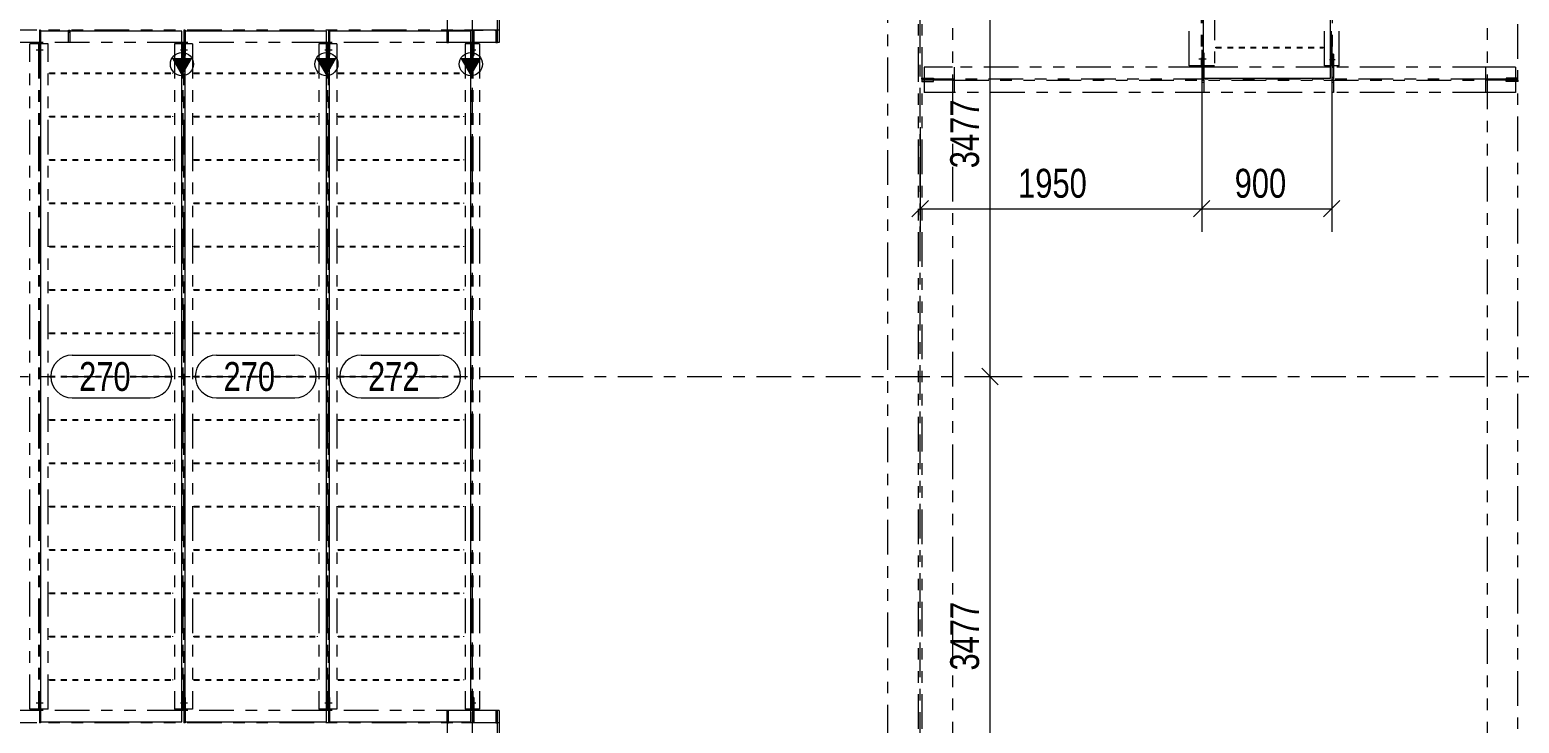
# Model space of a CAD drawing. Header units: millimetres. Extents: x 6786 to 7380, y -302 to 118.
# Drawn here: x 7014.5 to 7143.4, y -106 to -46 of the extents above; entities that cross this region are included whole.
import ezdxf

# ---------------------------------------------------------------- set-up
doc = ezdxf.new("R2010")
doc.units = ezdxf.units.MM
for name, pattern in [('XKITLINE00', [0]), ('XKITLINE02', [4, 2, -2]), ('XKITLINE03', [6, 3, -1, 1, -1]), ('XKITLINE04', [3, 0.5, -0.5, 0.5, -0.5, 0.5, -0.5]), ('XKITLINE05', [8, 3, -1, 1, -1, 1, -1])]:
    doc.linetypes.add(name, pattern=pattern)
for name, color, linetype, lineweight in [('Bolt', 7, 'Continuous', 0), ('Part', 2, 'Continuous', 0), ('PartMark', 3, 'Continuous', 0), ('S-GRID', 1, 'Continuous', 0), ('Z-DIMENSIONS', 1, 'Continuous', 0)]:
    doc.layers.add(name, color=color, linetype=linetype, lineweight=lineweight)
doc.styles.add('Arial', font='arial.ttf')

msp = doc.modelspace()

# ---------------------------------------------------------------- hatches: boundary and pattern name
at = {"layer": 'Part'}
for points in [[(7026.83, -48.5), (7028.43, -48.5), (7027.63, -49.9)], [(7039.33, -48.5), (7040.93, -48.5), (7040.13, -49.9)], [(7051.83, -48.5), (7053.43, -48.5), (7052.63, -49.9)]]:
    msp.add_hatch(color=7, dxfattribs=at).paths.add_polyline_path(points, flags=17)

# ---------------------------------------------------------------- linework, layer by layer
at = {"layer": 'Bolt', "color": 6, "linetype": 'XKITLINE02', "lineweight": 0}
for p, q in [((7015, -47.75), (7015.62, -47.75)), ((7015, -47.75), (7015.62, -47.75)), ((7027.5, -47.75), (7028.12, -47.75)), ((7027.5, -47.75), (7028.12, -47.75)), ((7040, -47.75), (7040.62, -47.75)), ((7040, -47.75), (7040.62, -47.75)), ((7052.56, -47.75), (7053.06, -47.75)), ((7052.56, -47.75), (7053.06, -47.75)), ((7116.26, -48.57), (7115.63, -48.57)), ((7116.26, -48.57), (7115.63, -48.57)), ((7116.26, -48.57), (7115.63, -48.57)), ((7127.43, -48.64), (7126.93, -48.64)), ((7127.43, -48.64), (7126.93, -48.64)), ((7015.62, -104.31), (7015, -104.31)), ((7015.62, -104.31), (7015, -104.31)), ((7028.12, -104.31), (7027.5, -104.31)), ((7028.12, -104.31), (7027.5, -104.31)), ((7040.62, -104.31), (7040, -104.31)), ((7040.62, -104.31), (7040, -104.31)), ((7053.06, -104.31), (7052.56, -104.31)), ((7053.06, -104.31), (7052.56, -104.31))]:
    msp.add_line(p, q, dxfattribs=at)
at = {"layer": 'Part', "color": 6, "linetype": 'XKITLINE05', "lineweight": 0}
for p, q in [((7091.35, 24.47), (7091.35, -176.53)), ((7091.66, 24.47), (7091.66, -176.53)), ((7143.23, -176.53), (7143.23, 24.47)), ((7094.32, 14.1), (7094.32, -166.72)), ((7140.57, 14.1), (7140.57, -166.72)), ((7114.79, -49.14), (7114.79, -8.47)), ((7115.84, -8.47), (7115.84, -49.14)), ((7115.93, -8.47), (7115.93, -49.14)), ((7126.51, -49.14), (7126.51, -8.47)), ((7127.1, -49.14), (7127.1, -8.47)), ((7127.17, -8.47), (7127.17, -49.14)), ((7127.76, -49.14), (7127.76, -8.47)), ((7088.7, -32.44), (7088.7, -119.62)), ((7050.57, -44.94), (7050.57, -47.12)), ((7054.95, -47.12), (7054.95, -44.94)), ((7055.07, -44.94), (7055.07, -47.12)), ((7116.98, -43.92), (7116.98, -49.14)), ((7055.07, -46.07), (7002.95, -46.07)), ((7015.3, -46.07), (7015.3, -47.12)), ((7015.4, -46.07), (7015.3, -46.07)), ((7015.3, -46.26), (7015.4, -46.26)), ((7015.4, -46.26), (7015.3, -46.26)), ((7015.4, -46.07), (7015.4, -48.25)), ((7017.8, -47.12), (7017.8, -46.07)), ((7017.8, -46.07), (7017.93, -46.07)), ((7017.93, -46.26), (7017.8, -46.26)), ((7017.93, -46.07), (7017.93, -47.12)), ((7027.8, -46.07), (7027.8, -47.12)), ((7027.9, -46.07), (7027.8, -46.07)), ((7027.8, -46.26), (7027.9, -46.26)), ((7027.9, -46.26), (7027.8, -46.26)), ((7027.9, -46.07), (7027.9, -48.25)), ((7040.3, -46.07), (7040.3, -47.12)), ((7040.4, -46.07), (7040.3, -46.07)), ((7040.3, -46.26), (7040.4, -46.26)), ((7040.4, -46.26), (7040.3, -46.26)), ((7040.4, -46.07), (7040.4, -48.25)), ((7050.56, -46.07), (7050.56, -47.12)), ((7050.71, -46.07), (7050.56, -46.07)), ((7050.71, -46.32), (7050.56, -46.32)), ((7050.71, -47.12), (7050.71, -46.07)), ((7050.71, -46.07), (7054.81, -46.07)), ((7050.71, -47.12), (7050.71, -46.07)), ((7052.79, -46.07), (7052.79, -47.12)), ((7052.89, -46.07), (7052.79, -46.07)), ((7052.79, -46.26), (7052.89, -46.26)), ((7052.79, -46.26), (7052.89, -46.26)), ((7052.89, -46.07), (7052.89, -47.12)), ((7054.8, -46.07), (7054.8, -47.12)), ((7054.95, -46.07), (7054.8, -46.07)), ((7054.95, -46.32), (7054.8, -46.32)), ((7054.81, -46.07), (7054.81, -47.12)), ((7054.95, -47.12), (7054.95, -46.07)), ((7015.38, -47.12), (7002.95, -47.12)), ((7015.38, -47.25), (7014.48, -47.25)), ((7014.48, -104.81), (7014.48, -47.25)), ((7015.22, -47.25), (7015.22, -104.81)), ((7015.3, -47.12), (7015.3, -47.25)), ((7015.4, -47.12), (7015.3, -47.12)), ((7015.3, -47.12), (7015.4, -47.12)), ((7015.4, -47.12), (7015.3, -47.12)), ((7015.3, -47.19), (7015.38, -47.19)), ((7015.4, -47.19), (7015.3, -47.19)), ((7015.3, -47.25), (7015.3, -48.25)), ((7015.3, -47.25), (7015.3, -104.81)), ((7027.63, -47.12), (7015.38, -47.12)), ((7016.04, -47.25), (7015.38, -47.25)), ((7016.04, -104.81), (7016.04, -47.25)), ((7017.93, -47.12), (7017.8, -47.12)), ((7027.63, -47.25), (7026.98, -47.25)), ((7026.98, -47.25), (7026.98, -104.81)), ((7027.88, -47.12), (7027.63, -47.12)), ((7027.88, -47.25), (7027.63, -47.25)), ((7027.72, -47.25), (7027.72, -104.81)), ((7027.8, -47.12), (7027.8, -47.25)), ((7027.9, -47.12), (7027.8, -47.12)), ((7027.8, -47.12), (7027.9, -47.12)), ((7027.9, -47.12), (7027.8, -47.12)), ((7027.8, -47.19), (7027.88, -47.19)), ((7027.9, -47.19), (7027.8, -47.19)), ((7027.8, -47.25), (7027.8, -48.25)), ((7028.54, -47.25), (7027.8, -47.25)), ((7027.8, -104.81), (7027.8, -47.25)), ((7040.13, -47.12), (7027.88, -47.12)), ((7028.54, -47.25), (7028.54, -104.81)), ((7040.13, -47.25), (7039.48, -47.25)), ((7039.48, -47.25), (7039.48, -104.81)), ((7040.38, -47.12), (7040.13, -47.12)), ((7040.38, -47.25), (7040.13, -47.25)), ((7040.22, -47.25), (7040.22, -104.81)), ((7040.3, -47.12), (7040.3, -47.25)), ((7040.4, -47.12), (7040.3, -47.12)), ((7040.3, -47.12), (7040.4, -47.12)), ((7040.4, -47.12), (7040.3, -47.12)), ((7040.3, -47.19), (7040.38, -47.19)), ((7040.4, -47.19), (7040.3, -47.19)), ((7041.04, -47.25), (7040.3, -47.25)), ((7040.3, -104.81), (7040.3, -47.25)), ((7040.3, -47.25), (7040.3, -48.25)), ((7052.63, -47.12), (7040.38, -47.12)), ((7041.04, -47.25), (7041.04, -104.81)), ((7050.56, -47.12), (7050.71, -47.12)), ((7050.57, -47.12), (7050.71, -47.12)), ((7052.63, -47.25), (7052.13, -47.25)), ((7052.13, -47.25), (7052.13, -104.81)), ((7055.07, -47.12), (7052.63, -47.12)), ((7053.38, -47.25), (7052.63, -47.25)), ((7052.72, -47.25), (7052.72, -104.81)), ((7052.79, -47.12), (7052.79, -47.25)), ((7052.89, -47.12), (7052.79, -47.12)), ((7052.89, -47.12), (7052.79, -47.12)), ((7052.89, -47.19), (7052.79, -47.19)), ((7052.79, -47.19), (7052.89, -47.19)), ((7052.79, -47.25), (7052.79, -104.81)), ((7052.79, -47.25), (7052.79, -48.25)), ((7052.89, -47.12), (7052.89, -47.13)), ((7052.89, -47.13), (7052.89, -47.14)), ((7052.89, -47.14), (7052.89, -47.13)), ((7052.89, -47.17), (7052.89, -47.14)), ((7052.89, -47.17), (7052.89, -47.25)), ((7052.89, -47.25), (7052.89, -48.25)), ((7053.38, -47.25), (7053.38, -104.81)), ((7054.8, -47.12), (7054.95, -47.12)), ((7054.81, -47.12), (7054.95, -47.12)), ((7015.4, -48.25), (7015.3, -48.25)), ((7015.3, -48.25), (7015.4, -48.25)), ((7027.9, -48.25), (7027.8, -48.25)), ((7027.8, -48.25), (7027.9, -48.25)), ((7040.4, -48.25), (7040.3, -48.25)), ((7040.3, -48.25), (7040.4, -48.25)), ((7052.89, -48.25), (7052.79, -48.25)), ((7052.79, -48.25), (7052.89, -48.25)), ((7116.05, -48.01), (7115.93, -48.01)), ((7115.93, -48.01), (7115.93, -49.14)), ((7115.93, -48.01), (7116.05, -48.01)), ((7116.05, -48.01), (7116.05, -50.31)), ((7127.27, -48.14), (7127.17, -48.14)), ((7127.17, -48.14), (7127.17, -49.14)), ((7127.17, -48.14), (7127.27, -48.14)), ((7127.27, -48.14), (7127.27, -49.14)), ((7091.66, -50.31), (7091.66, -50.21)), ((7091.66, -50.21), (7092.66, -50.21)), ((7091.85, -49.26), (7091.85, -51.45)), ((7094.32, -49.26), (7091.85, -49.26)), ((7092.66, -50.21), (7092.66, -50.31)), ((7116.01, -49.26), (7094.32, -49.26)), ((7094.45, -49.26), (7094.45, -51.45)), ((7116.01, -49.14), (7114.79, -49.14)), ((7115.93, -49.14), (7115.93, -49.26)), ((7115.93, -49.2), (7116.01, -49.2)), ((7116.05, -49.2), (7115.93, -49.2)), ((7115.93, -49.26), (7115.93, -49.26)), ((7115.93, -49.26), (7116.05, -49.26)), ((7116.05, -49.26), (7115.93, -49.26)), ((7115.93, -49.26), (7116.05, -49.26)), ((7115.93, -50.31), (7115.93, -49.26)), ((7115.93, -49.26), (7115.93, -49.26)), ((7115.93, -50.12), (7116.05, -50.12)), ((7115.93, -50.12), (7116.05, -50.12)), ((7116.98, -49.14), (7116.01, -49.14)), ((7127.01, -49.26), (7116.01, -49.26)), ((7127.01, -49.14), (7126.51, -49.14)), ((7127.76, -49.14), (7127.01, -49.14)), ((7140.57, -49.26), (7127.01, -49.26)), ((7127.17, -49.14), (7127.17, -49.26)), ((7127.17, -49.2), (7127.27, -49.2)), ((7127.17, -49.2), (7127.27, -49.2)), ((7127.17, -49.26), (7127.17, -49.26)), ((7127.17, -49.26), (7127.27, -49.26)), ((7127.27, -49.26), (7127.17, -49.26)), ((7127.17, -50.31), (7127.17, -49.26)), ((7127.17, -50.12), (7127.27, -50.12)), ((7127.17, -50.12), (7127.27, -50.12)), ((7127.27, -49.14), (7127.27, -49.2)), ((7127.27, -49.2), (7127.27, -49.26)), ((7127.27, -49.22), (7127.27, -50.31)), ((7140.44, -49.26), (7140.44, -51.45)), ((7143.04, -49.26), (7140.57, -49.26)), ((7143.23, -50.21), (7142.23, -50.21)), ((7142.23, -50.21), (7142.23, -50.31)), ((7143.04, -49.26), (7143.04, -51.45)), ((7143.23, -50.31), (7143.23, -50.21)), ((7092.66, -50.31), (7091.66, -50.31)), ((7091.66, -50.4), (7091.66, -50.5)), ((7092.66, -50.4), (7091.66, -50.4)), ((7091.66, -50.5), (7092.66, -50.5)), ((7094.32, -50.31), (7091.85, -50.31)), ((7094.32, -50.4), (7091.85, -50.4)), ((7094.32, -51.45), (7091.85, -51.45)), ((7092.66, -50.5), (7092.66, -50.4)), ((7094.45, -50.31), (7094.32, -50.31)), ((7094.32, -50.4), (7094.45, -50.4)), ((7140.57, -51.45), (7094.32, -51.45)), ((7140.44, -50.31), (7094.45, -50.31)), ((7094.45, -50.4), (7140.44, -50.4)), ((7116.05, -50.31), (7115.93, -50.31)), ((7115.93, -51.45), (7115.93, -50.4)), ((7115.93, -50.4), (7116.05, -50.4)), ((7116.05, -50.59), (7115.93, -50.59)), ((7116.05, -51.45), (7115.93, -51.45)), ((7116.05, -50.4), (7116.05, -51.45)), ((7127.27, -50.31), (7127.17, -50.31)), ((7127.17, -51.45), (7127.17, -50.4)), ((7127.17, -50.4), (7127.27, -50.4)), ((7127.27, -50.59), (7127.17, -50.59)), ((7127.27, -51.45), (7127.17, -51.45)), ((7127.27, -50.4), (7127.27, -51.45)), ((7140.57, -50.31), (7140.44, -50.31)), ((7140.57, -50.4), (7140.44, -50.4)), ((7143.04, -50.31), (7140.57, -50.31)), ((7143.04, -50.4), (7140.57, -50.4)), ((7143.04, -51.45), (7140.57, -51.45)), ((7142.23, -50.31), (7143.23, -50.31)), ((7142.23, -50.5), (7142.23, -50.4)), ((7142.23, -50.4), (7143.23, -50.4)), ((7143.23, -50.5), (7142.23, -50.5)), ((7143.23, -50.4), (7143.23, -50.5)), ((7015.4, -103.81), (7015.3, -103.81)), ((7015.3, -103.81), (7015.3, -104.81)), ((7015.3, -103.81), (7015.4, -103.81)), ((7015.4, -103.81), (7015.4, -105.99)), ((7027.9, -103.81), (7027.8, -103.81)), ((7027.8, -103.81), (7027.8, -104.81)), ((7027.8, -103.81), (7027.9, -103.81)), ((7027.9, -103.81), (7027.9, -105.99)), ((7040.4, -103.81), (7040.3, -103.81)), ((7040.3, -103.81), (7040.3, -104.81)), ((7040.3, -103.81), (7040.4, -103.81)), ((7040.4, -103.81), (7040.4, -105.99)), ((7052.89, -103.81), (7052.79, -103.81)), ((7052.79, -103.81), (7052.79, -104.81)), ((7052.79, -103.81), (7052.89, -103.81)), ((7052.89, -103.81), (7052.89, -104.81)), ((7015.38, -104.94), (7002.95, -104.94)), ((7015.38, -104.81), (7014.48, -104.81)), ((7015.3, -104.81), (7015.3, -104.93)), ((7015.3, -104.87), (7015.38, -104.87)), ((7015.3, -104.93), (7015.3, -104.94)), ((7015.3, -104.93), (7015.3, -105.99)), ((7015.3, -104.94), (7015.4, -104.94)), ((7015.4, -104.94), (7015.3, -104.94)), ((7015.4, -104.94), (7015.3, -104.94)), ((7016.04, -104.81), (7015.38, -104.81)), ((7015.4, -104.87), (7015.38, -104.87)), ((7027.63, -104.94), (7015.38, -104.94)), ((7027.63, -104.81), (7026.98, -104.81)), ((7027.88, -104.81), (7027.63, -104.81)), ((7027.88, -104.94), (7027.63, -104.94)), ((7027.8, -104.81), (7027.8, -104.93)), ((7028.54, -104.81), (7027.8, -104.81)), ((7027.8, -104.87), (7027.88, -104.87)), ((7027.8, -104.93), (7027.8, -104.94)), ((7027.8, -104.93), (7027.8, -105.99)), ((7027.8, -104.94), (7027.9, -104.94)), ((7027.9, -104.94), (7027.8, -104.94)), ((7027.9, -104.94), (7027.8, -104.94)), ((7027.9, -104.87), (7027.88, -104.87)), ((7040.13, -104.94), (7027.88, -104.94)), ((7040.13, -104.81), (7039.48, -104.81)), ((7040.38, -104.81), (7040.13, -104.81)), ((7040.38, -104.94), (7040.13, -104.94)), ((7041.04, -104.81), (7040.3, -104.81)), ((7040.3, -104.81), (7040.3, -104.93)), ((7040.3, -104.87), (7040.38, -104.87)), ((7040.3, -104.93), (7040.3, -104.94)), ((7040.3, -104.93), (7040.3, -105.99)), ((7040.3, -104.94), (7040.4, -104.94)), ((7040.4, -104.94), (7040.3, -104.94)), ((7040.4, -104.94), (7040.3, -104.94)), ((7040.4, -104.87), (7040.38, -104.87)), ((7052.63, -104.94), (7040.38, -104.94)), ((7050.56, -104.94), (7050.56, -105.99)), ((7050.71, -104.94), (7050.56, -104.94)), ((7050.57, -104.94), (7050.57, -107.12)), ((7050.71, -104.94), (7050.57, -104.94)), ((7050.71, -105.99), (7050.71, -104.94)), ((7050.71, -105.99), (7050.71, -104.94)), ((7052.63, -104.81), (7052.13, -104.81)), ((7053.38, -104.81), (7052.63, -104.81)), ((7055.07, -104.94), (7052.63, -104.94)), ((7052.79, -104.81), (7052.79, -104.93)), ((7052.79, -104.87), (7052.89, -104.87)), ((7052.79, -104.87), (7052.89, -104.87)), ((7052.79, -104.93), (7052.79, -104.94)), ((7052.79, -105.99), (7052.79, -104.93)), ((7052.79, -104.94), (7052.89, -104.94)), ((7052.89, -104.94), (7052.79, -104.94)), ((7052.89, -104.81), (7052.89, -104.87)), ((7052.89, -104.87), (7052.89, -104.94)), ((7052.89, -104.89), (7052.89, -105.99)), ((7054.8, -104.94), (7054.8, -105.99)), ((7054.95, -104.94), (7054.8, -104.94)), ((7054.95, -104.94), (7054.81, -104.94)), ((7054.81, -104.94), (7054.81, -105.99)), ((7054.95, -107.12), (7054.95, -104.94)), ((7054.95, -105.99), (7054.95, -104.94)), ((7055.07, -104.94), (7055.07, -107.12)), ((7055.07, -105.99), (7002.95, -105.99)), ((7015.3, -105.8), (7015.4, -105.8)), ((7015.3, -105.8), (7015.4, -105.8)), ((7015.4, -105.99), (7015.3, -105.99)), ((7027.8, -105.8), (7027.9, -105.8)), ((7027.8, -105.8), (7027.9, -105.8)), ((7027.9, -105.99), (7027.8, -105.99)), ((7040.3, -105.8), (7040.4, -105.8)), ((7040.3, -105.8), (7040.4, -105.8)), ((7040.4, -105.99), (7040.3, -105.99)), ((7050.71, -105.74), (7050.56, -105.74)), ((7050.56, -105.99), (7050.71, -105.99)), ((7054.81, -105.99), (7050.71, -105.99)), ((7052.79, -105.8), (7052.89, -105.8)), ((7052.79, -105.8), (7052.89, -105.8)), ((7052.89, -105.99), (7052.79, -105.99)), ((7054.95, -105.74), (7054.8, -105.74)), ((7054.8, -105.99), (7054.95, -105.99))]:
    msp.add_line(p, q, dxfattribs=at)
at = {"layer": 'Part', "color": 7, "linetype": 'XKITLINE00', "lineweight": 0}
for p, q in [((7127.01, -50.23), (7127.01, -7.38)), ((7116.01, -43.92), (7116.01, -50.23)), ((7015.38, -46.15), (7015.38, -105.9)), ((7027.63, -46.15), (7015.38, -46.15)), ((7027.63, -105.9), (7027.63, -46.15)), ((7027.88, -46.15), (7027.88, -105.9)), ((7040.13, -46.15), (7027.88, -46.15)), ((7040.13, -105.9), (7040.13, -46.15)), ((7040.38, -46.15), (7040.38, -105.9)), ((7052.63, -46.15), (7040.38, -46.15)), ((7052.63, -105.9), (7052.63, -46.15)), ((7027.63, -49.9), (7026.83, -48.5)), ((7026.83, -48.5), (7028.43, -48.5)), ((7028.43, -48.5), (7027.63, -49.9)), ((7040.13, -49.9), (7039.33, -48.5)), ((7039.33, -48.5), (7040.93, -48.5)), ((7040.93, -48.5), (7040.13, -49.9)), ((7052.63, -49.9), (7051.83, -48.5)), ((7051.83, -48.5), (7053.43, -48.5)), ((7053.43, -48.5), (7052.63, -49.9)), ((7116.01, -50.23), (7127.01, -50.23)), ((7015.38, -105.9), (7027.63, -105.9)), ((7027.88, -105.9), (7040.13, -105.9)), ((7040.38, -105.9), (7052.63, -105.9))]:
    msp.add_line(p, q, dxfattribs=at)
at = {"layer": 'Part', "color": 2, "linetype": 'XKITLINE04', "lineweight": 0}
for p, q in [((7117.1, -47.59), (7117.1, -47.52)), ((7117.1, -47.52), (7126.38, -47.52)), ((7117.1, -47.59), (7126.38, -47.59)), ((7126.38, -47.59), (7126.38, -47.52)), ((7016.16, -49.81), (7016.16, -49.75)), ((7016.16, -49.75), (7026.85, -49.75)), ((7016.16, -49.81), (7026.85, -49.81)), ((7026.85, -49.81), (7026.85, -49.75)), ((7028.66, -49.81), (7028.66, -49.75)), ((7028.66, -49.75), (7039.35, -49.75)), ((7028.66, -49.81), (7039.35, -49.81)), ((7039.35, -49.81), (7039.35, -49.75)), ((7041.16, -49.81), (7041.16, -49.75)), ((7041.16, -49.75), (7052.01, -49.75)), ((7041.16, -49.81), (7052.01, -49.81)), ((7052.01, -49.81), (7052.01, -49.75)), ((7016.16, -53.56), (7016.16, -53.5)), ((7016.16, -53.5), (7026.85, -53.5)), ((7016.16, -53.56), (7026.85, -53.56)), ((7026.85, -53.56), (7026.85, -53.5)), ((7028.66, -53.56), (7028.66, -53.5)), ((7028.66, -53.5), (7039.35, -53.5)), ((7028.66, -53.56), (7039.35, -53.56)), ((7039.35, -53.56), (7039.35, -53.5)), ((7041.16, -53.56), (7041.16, -53.5)), ((7041.16, -53.5), (7052.01, -53.5)), ((7041.16, -53.56), (7052.01, -53.56)), ((7052.01, -53.56), (7052.01, -53.5)), ((7016.16, -57.31), (7016.16, -57.25)), ((7016.16, -57.25), (7026.85, -57.25)), ((7016.16, -57.31), (7026.85, -57.31)), ((7026.85, -57.31), (7026.85, -57.25)), ((7028.66, -57.31), (7028.66, -57.25)), ((7028.66, -57.25), (7039.35, -57.25)), ((7028.66, -57.31), (7039.35, -57.31)), ((7039.35, -57.31), (7039.35, -57.25)), ((7041.16, -57.31), (7041.16, -57.25)), ((7041.16, -57.25), (7052.01, -57.25)), ((7041.16, -57.31), (7052.01, -57.31)), ((7052.01, -57.31), (7052.01, -57.25)), ((7016.16, -61.06), (7016.16, -61)), ((7016.16, -61), (7026.85, -61)), ((7016.16, -61.06), (7026.85, -61.06)), ((7026.85, -61.06), (7026.85, -61)), ((7028.66, -61.06), (7028.66, -61)), ((7028.66, -61), (7039.35, -61)), ((7028.66, -61.06), (7039.35, -61.06)), ((7039.35, -61.06), (7039.35, -61)), ((7041.16, -61.06), (7041.16, -61)), ((7041.16, -61), (7052.01, -61)), ((7041.16, -61.06), (7052.01, -61.06)), ((7052.01, -61.06), (7052.01, -61)), ((7016.16, -64.81), (7016.16, -64.75)), ((7016.16, -64.75), (7026.85, -64.75)), ((7016.16, -64.81), (7026.85, -64.81)), ((7026.85, -64.81), (7026.85, -64.75)), ((7028.66, -64.81), (7028.66, -64.75)), ((7028.66, -64.75), (7039.35, -64.75)), ((7028.66, -64.81), (7039.35, -64.81)), ((7039.35, -64.81), (7039.35, -64.75)), ((7041.16, -64.81), (7041.16, -64.75)), ((7041.16, -64.75), (7052.01, -64.75)), ((7041.16, -64.81), (7052.01, -64.81)), ((7052.01, -64.81), (7052.01, -64.75)), ((7016.16, -68.56), (7016.16, -68.5)), ((7016.16, -68.5), (7026.85, -68.5)), ((7016.16, -68.56), (7026.85, -68.56)), ((7026.85, -68.56), (7026.85, -68.5)), ((7028.66, -68.56), (7028.66, -68.5)), ((7028.66, -68.5), (7039.35, -68.5)), ((7028.66, -68.56), (7039.35, -68.56)), ((7039.35, -68.56), (7039.35, -68.5)), ((7041.16, -68.56), (7041.16, -68.5)), ((7041.16, -68.5), (7052.01, -68.5)), ((7041.16, -68.56), (7052.01, -68.56)), ((7052.01, -68.56), (7052.01, -68.5)), ((7016.16, -72.31), (7016.16, -72.25)), ((7016.16, -72.25), (7026.85, -72.25)), ((7016.16, -72.31), (7026.85, -72.31)), ((7026.85, -72.31), (7026.85, -72.25)), ((7028.66, -72.31), (7028.66, -72.25)), ((7028.66, -72.25), (7039.35, -72.25)), ((7028.66, -72.31), (7039.35, -72.31)), ((7039.35, -72.31), (7039.35, -72.25)), ((7041.16, -72.31), (7041.16, -72.25)), ((7041.16, -72.25), (7052.01, -72.25)), ((7041.16, -72.31), (7052.01, -72.31)), ((7052.01, -72.31), (7052.01, -72.25)), ((7016.16, -76.06), (7016.16, -76)), ((7016.16, -76), (7026.85, -76)), ((7026.85, -76.06), (7026.85, -76)), ((7028.66, -76.06), (7028.66, -76)), ((7028.66, -76), (7039.35, -76)), ((7039.35, -76.06), (7039.35, -76)), ((7041.16, -76.06), (7041.16, -76)), ((7041.16, -76), (7052.01, -76)), ((7052.01, -76.06), (7052.01, -76)), ((7016.16, -76.06), (7026.85, -76.06)), ((7028.66, -76.06), (7039.35, -76.06)), ((7041.16, -76.06), (7052.01, -76.06)), ((7016.16, -79.81), (7016.16, -79.75)), ((7016.16, -79.75), (7026.85, -79.75)), ((7016.16, -79.81), (7026.85, -79.81)), ((7026.85, -79.81), (7026.85, -79.75)), ((7028.66, -79.81), (7028.66, -79.75)), ((7028.66, -79.75), (7039.35, -79.75)), ((7028.66, -79.81), (7039.35, -79.81)), ((7039.35, -79.81), (7039.35, -79.75)), ((7041.16, -79.81), (7041.16, -79.75)), ((7041.16, -79.75), (7052.01, -79.75)), ((7041.16, -79.81), (7052.01, -79.81)), ((7052.01, -79.81), (7052.01, -79.75)), ((7016.16, -83.56), (7016.16, -83.5)), ((7016.16, -83.5), (7026.85, -83.5)), ((7016.16, -83.56), (7026.85, -83.56)), ((7026.85, -83.56), (7026.85, -83.5)), ((7028.66, -83.56), (7028.66, -83.5)), ((7028.66, -83.5), (7039.35, -83.5)), ((7028.66, -83.56), (7039.35, -83.56)), ((7039.35, -83.56), (7039.35, -83.5)), ((7041.16, -83.56), (7041.16, -83.5)), ((7041.16, -83.5), (7052.01, -83.5)), ((7041.16, -83.56), (7052.01, -83.56)), ((7052.01, -83.56), (7052.01, -83.5)), ((7016.16, -87.31), (7016.16, -87.25)), ((7016.16, -87.25), (7026.85, -87.25)), ((7016.16, -87.31), (7026.85, -87.31)), ((7026.85, -87.31), (7026.85, -87.25)), ((7028.66, -87.31), (7028.66, -87.25)), ((7028.66, -87.25), (7039.35, -87.25)), ((7028.66, -87.31), (7039.35, -87.31)), ((7039.35, -87.31), (7039.35, -87.25)), ((7041.16, -87.31), (7041.16, -87.25)), ((7041.16, -87.25), (7052.01, -87.25)), ((7041.16, -87.31), (7052.01, -87.31)), ((7052.01, -87.31), (7052.01, -87.25)), ((7016.16, -91.06), (7016.16, -91)), ((7016.16, -91), (7026.85, -91)), ((7016.16, -91.06), (7026.85, -91.06)), ((7026.85, -91.06), (7026.85, -91)), ((7028.66, -91.06), (7028.66, -91)), ((7028.66, -91), (7039.35, -91)), ((7028.66, -91.06), (7039.35, -91.06)), ((7039.35, -91.06), (7039.35, -91)), ((7041.16, -91.06), (7041.16, -91)), ((7041.16, -91), (7052.01, -91)), ((7041.16, -91.06), (7052.01, -91.06)), ((7052.01, -91.06), (7052.01, -91)), ((7016.16, -94.81), (7016.16, -94.75)), ((7016.16, -94.75), (7026.85, -94.75)), ((7016.16, -94.81), (7026.85, -94.81)), ((7026.85, -94.81), (7026.85, -94.75)), ((7028.66, -94.81), (7028.66, -94.75)), ((7028.66, -94.75), (7039.35, -94.75)), ((7028.66, -94.81), (7039.35, -94.81)), ((7039.35, -94.81), (7039.35, -94.75)), ((7041.16, -94.81), (7041.16, -94.75)), ((7041.16, -94.75), (7052.01, -94.75)), ((7041.16, -94.81), (7052.01, -94.81)), ((7052.01, -94.81), (7052.01, -94.75)), ((7016.16, -98.56), (7016.16, -98.5)), ((7016.16, -98.5), (7026.85, -98.5)), ((7016.16, -98.56), (7026.85, -98.56)), ((7026.85, -98.56), (7026.85, -98.5)), ((7028.66, -98.56), (7028.66, -98.5)), ((7028.66, -98.5), (7039.35, -98.5)), ((7028.66, -98.56), (7039.35, -98.56)), ((7039.35, -98.56), (7039.35, -98.5)), ((7041.16, -98.56), (7041.16, -98.5)), ((7041.16, -98.5), (7052.01, -98.5)), ((7041.16, -98.56), (7052.01, -98.56)), ((7052.01, -98.56), (7052.01, -98.5)), ((7016.16, -102.31), (7016.16, -102.25)), ((7016.16, -102.25), (7026.85, -102.25)), ((7016.16, -102.31), (7026.85, -102.31)), ((7026.85, -102.31), (7026.85, -102.25)), ((7028.66, -102.31), (7028.66, -102.25)), ((7028.66, -102.25), (7039.35, -102.25)), ((7028.66, -102.31), (7039.35, -102.31)), ((7039.35, -102.31), (7039.35, -102.25)), ((7041.16, -102.31), (7041.16, -102.25)), ((7041.16, -102.25), (7052.01, -102.25)), ((7041.16, -102.31), (7052.01, -102.31)), ((7052.01, -102.31), (7052.01, -102.25))]:
    msp.add_line(p, q, dxfattribs=at)
at = {"layer": 'Part', "color": 7, "linetype": 'XKITLINE00', "lineweight": 0}
for centre in [(7027.63, -49), (7040.13, -49), (7052.63, -49)]:
    msp.add_circle(centre, 1, dxfattribs=at)
at = {"layer": 'PartMark', "color": 1, "linetype": 'XKITLINE00', "lineweight": 0}
for p, q in [((7018.13, -74.18), (7024.89, -74.18)), ((7030.63, -74.18), (7037.39, -74.18)), ((7043.13, -74.18), (7049.89, -74.18)), ((7018.13, -77.88), (7024.89, -77.88)), ((7030.63, -77.88), (7037.39, -77.88)), ((7043.13, -77.88), (7049.89, -77.88))]:
    msp.add_line(p, q, dxfattribs=at)
for centre, start, end in [((7018.13, -76.03), 90, 270), ((7024.89, -76.03), 270, 90), ((7030.63, -76.03), 90, 270), ((7037.39, -76.03), 270, 90), ((7043.13, -76.03), 90, 270), ((7049.89, -76.03), 270, 90)]:
    msp.add_arc(centre, 1.85, start, end, dxfattribs=at)
at = {"layer": 'S-GRID', "color": 4, "linetype": 'XKITLINE03', "lineweight": 0}
for p, q in [((7052.76, -234.06), (7052.76, 80.16)), ((7091.51, -234.06), (7091.51, 80.16)), ((6837.34, -76.03), (7235.01, -76.03))]:
    msp.add_line(p, q, dxfattribs=at)
at = {"layer": 'Z-DIMENSIONS', "color": 1, "linetype": 'XKITLINE00', "lineweight": 0}
for p, q in [((7097.56, -76.03), (7097.56, -32.57)), ((7127.13, -47.36), (7127.13, -63.51)), ((7115.88, -47.75), (7115.88, -63.51)), ((7115.88, -47.75), (7115.88, -63.51)), ((7091.51, -54.46), (7091.51, -63.51)), ((7092.22, -60.8), (7090.8, -62.21)), ((7091.51, -61.51), (7115.88, -61.51)), ((7116.59, -60.8), (7115.18, -62.21)), ((7116.59, -60.8), (7115.18, -62.21)), ((7115.88, -61.51), (7127.13, -61.51)), ((7127.84, -60.8), (7126.43, -62.21)), ((7096.86, -75.32), (7098.27, -76.74)), ((7096.86, -75.32), (7098.27, -76.74)), ((7097.56, -119.49), (7097.56, -76.03)), ((7097.76, -76.03), (7099.56, -76.03)), ((7097.76, -76.03), (7099.56, -76.03))]:
    msp.add_line(p, q, dxfattribs=at)
at = {"layer": 'Z-DIMENSIONS', "color": 3}
for p in [(7091.51, -61.51), (7115.88, -61.51), (7115.88, -61.51), (7127.13, -61.51), (7097.56, -76.03), (7097.56, -76.03)]:
    msp.add_point(p, dxfattribs=at)

# ---------------------------------------------------------------- texts
at = {"layer": 'PartMark', "color": 7, "style": 'Arial', "width": 0.765}
for s, p in [('270', (7018.73, -77.28)), ('270', (7031.23, -77.28)), ('272', (7043.73, -77.28))]:
    msp.add_text(s, height=2.5, dxfattribs=at).set_placement(p)
at = {"layer": 'Z-DIMENSIONS', "color": 3, "style": 'Arial', "width": 0.765}
for p in [(7096.61, -58.01), (7096.61, -101.47)]:
    msp.add_text('3477', height=2.5, rotation=90.0002, dxfattribs=at).set_placement(p)
for s, p in [('1950', (7099.99, -60.56)), ('900', (7118.73, -60.56))]:
    msp.add_text(s, height=2.5, dxfattribs=at).set_placement(p)

doc.saveas('drawing.dxf')
